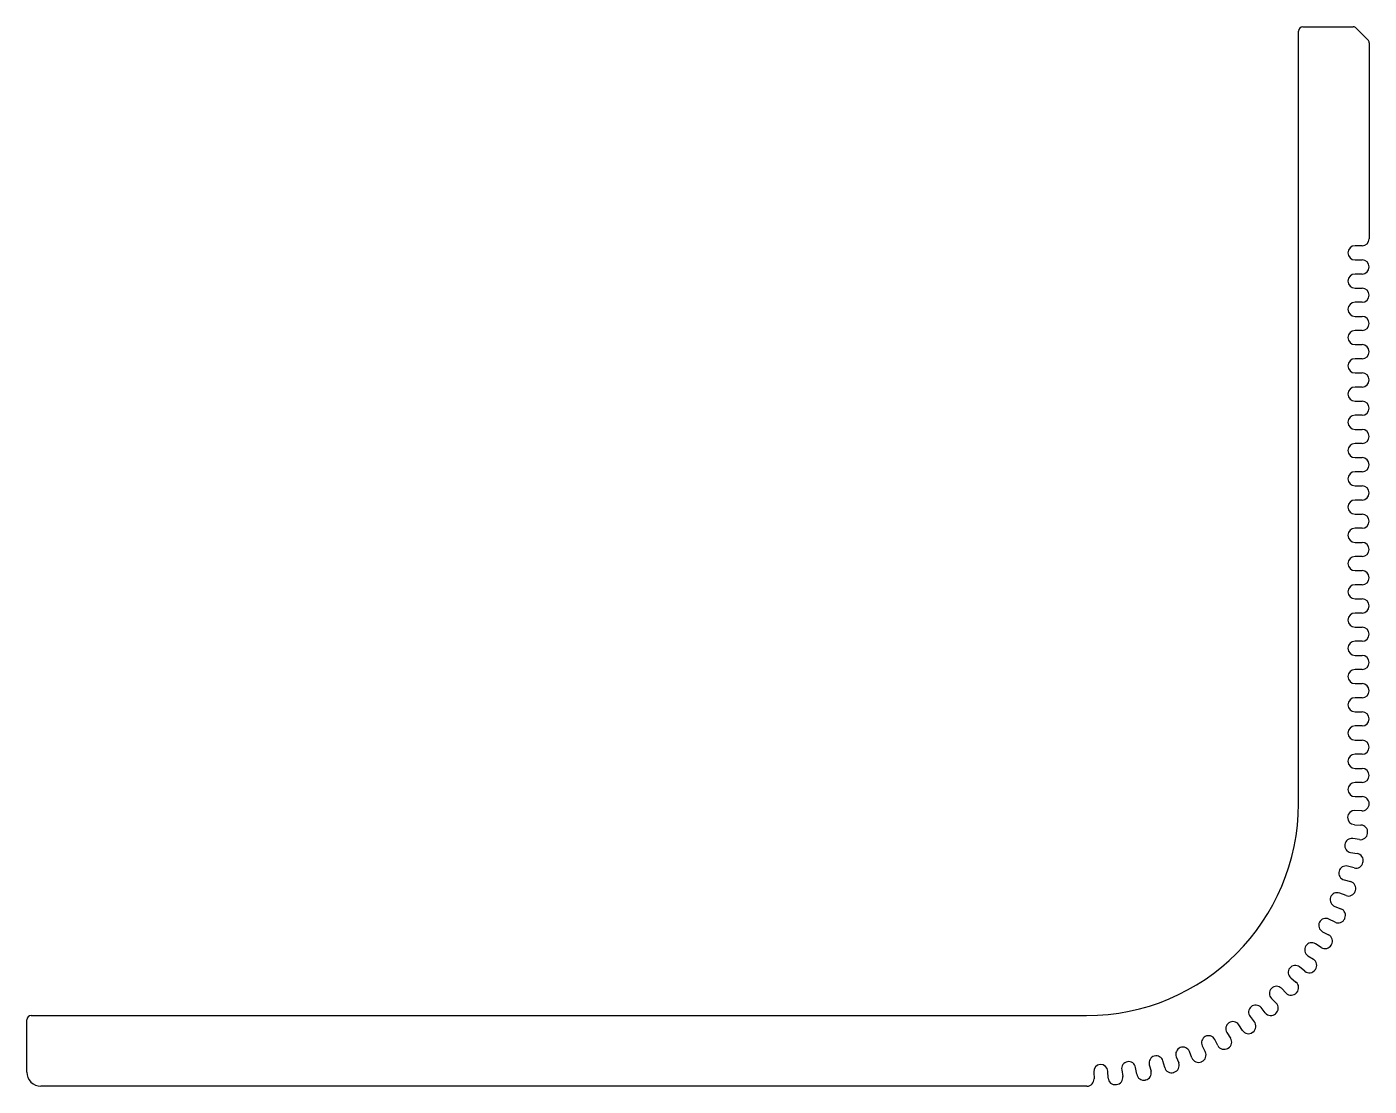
# Model space of a CAD drawing. Extents: x 3.1 to 98.1, y 3 to 78.
import ezdxf

# ---------------------------------------------------------------- set-up
doc = ezdxf.new("R2010")
doc.units = 0
doc.layers.get('0').update_dxf_attribs({"linetype": 'CONTINUOUS'})

msp = doc.modelspace()

# ---------------------------------------------------------------- linework, layer by layer
for p, q in [((93.424, 78.017), (96.999, 78.017)), ((97.212, 77.93), (98.036, 77.105)), ((93.124, 23.017), (93.124, 77.717)), ((98.124, 76.893), (98.124, 63.017)), ((97.624, 62.517), (97.124, 62.517)), ((97.124, 61.517), (97.624, 61.517)), ((97.624, 60.517), (97.124, 60.517)), ((97.124, 59.517), (97.624, 59.517)), ((97.624, 58.517), (97.124, 58.517)), ((97.124, 57.517), (97.624, 57.517)), ((97.624, 56.517), (97.124, 56.517)), ((97.124, 55.517), (97.624, 55.517)), ((97.624, 54.517), (97.124, 54.517)), ((97.124, 53.517), (97.624, 53.517)), ((97.624, 52.517), (97.124, 52.517)), ((97.124, 51.517), (97.624, 51.517)), ((97.624, 50.517), (97.124, 50.517)), ((97.124, 49.517), (97.624, 49.517)), ((97.624, 48.517), (97.124, 48.517)), ((97.124, 47.517), (97.624, 47.517)), ((97.624, 46.517), (97.124, 46.517)), ((97.124, 45.517), (97.624, 45.517)), ((97.624, 44.517), (97.124, 44.517)), ((97.124, 43.517), (97.624, 43.517)), ((97.624, 42.517), (97.124, 42.517)), ((97.124, 41.517), (97.624, 41.517)), ((97.624, 40.517), (97.124, 40.517)), ((97.124, 39.517), (97.624, 39.517)), ((97.624, 38.517), (97.124, 38.517)), ((97.124, 37.517), (97.624, 37.517)), ((97.624, 36.517), (97.124, 36.517)), ((97.124, 35.517), (97.624, 35.517)), ((97.624, 34.517), (97.124, 34.517)), ((97.124, 33.517), (97.624, 33.517)), ((97.624, 32.517), (97.124, 32.517)), ((97.124, 31.517), (97.624, 31.517)), ((97.624, 30.517), (97.124, 30.517)), ((97.124, 29.517), (97.624, 29.517)), ((97.624, 28.517), (97.124, 28.517)), ((97.124, 27.517), (97.624, 27.517)), ((97.624, 26.517), (97.124, 26.517)), ((97.124, 25.517), (97.624, 25.517)), ((97.624, 24.517), (97.124, 24.517)), ((97.124, 23.517), (97.624, 23.517)), ((97.601, 22.505), (97.118, 22.53)), ((97.075, 21.531), (97.542, 21.507)), ((97.438, 20.473), (96.962, 20.548)), ((96.813, 19.559), (97.282, 19.485)), ((97.066, 18.468), (96.602, 18.592)), ((96.349, 17.624), (96.807, 17.502)), ((96.489, 16.512), (96.037, 16.685)), ((95.686, 15.749), (96.128, 15.579)), ((95.709, 14.627), (95.276, 14.848)), ((94.83, 13.953), (95.252, 13.738)), ((94.736, 12.835), (94.329, 13.099)), ((93.58, 11.155), (93.204, 11.459)), ((93.791, 12.256), (94.188, 11.998)), ((92.58, 10.678), (92.946, 10.381)), ((92.253, 9.606), (91.913, 9.946)), ((90.774, 8.203), (90.471, 8.576)), ((91.211, 9.234), (91.544, 8.901)), ((3.124, 4.017), (3.124, 7.717)), ((3.424, 8.017), (78.124, 8.017)), ((89.701, 7.939), (89.995, 7.576)), ((88.06, 6.813), (88.317, 6.418)), ((89.157, 6.96), (88.893, 7.366)), ((86.311, 5.864), (86.526, 5.443)), ((87.417, 5.896), (87.199, 6.325)), ((83.655, 4.338), (83.53, 4.802)), ((84.474, 5.1), (84.643, 4.66)), ((85.578, 5.015), (85.405, 5.467)), ((78.627, 4.018), (78.651, 3.546)), ((79.65, 3.594), (79.625, 4.078)), ((80.61, 4.174), (80.684, 3.708)), ((81.672, 3.86), (81.596, 4.338)), ((82.566, 4.537), (82.689, 4.079)), ((78.152, 3.017), (4.124, 3.017))]:
    msp.add_line(p, q)
for centre, radius, start, end in [((93.424, 77.717), 0.3, 90, 180), ((96.999, 77.717), 0.3, 45, 90), ((97.824, 76.893), 0.3, 0, 45), ((97.624, 63.017), 0.5, 270, 360), ((97.124, 62.017), 0.5, 90, 270), ((97.624, 61.017), 0.5, 270, 90), ((97.124, 60.017), 0.5, 90, 270), ((97.624, 59.017), 0.5, 270, 90), ((97.124, 58.017), 0.5, 90, 270), ((97.624, 57.017), 0.5, 270, 90), ((97.124, 56.017), 0.5, 90, 270), ((97.624, 55.017), 0.5, 270, 90), ((97.124, 54.017), 0.5, 90, 270), ((97.624, 53.017), 0.5, 270, 90), ((97.124, 52.017), 0.5, 90, 270), ((97.624, 51.017), 0.5, 270, 90), ((97.124, 50.017), 0.5, 90, 270), ((97.624, 49.017), 0.5, 270, 90), ((97.124, 48.017), 0.5, 90, 270), ((97.624, 47.017), 0.5, 270, 90), ((97.124, 46.017), 0.5, 90, 270), ((97.624, 45.017), 0.5, 270, 90), ((97.124, 44.017), 0.5, 90, 270), ((97.624, 43.017), 0.5, 270, 90), ((97.124, 42.017), 0.5, 90, 270), ((97.624, 41.017), 0.5, 270, 90), ((97.124, 40.017), 0.5, 90, 270), ((97.624, 39.017), 0.5, 270, 90), ((97.124, 38.017), 0.5, 90, 270), ((97.624, 37.017), 0.5, 270, 90), ((97.124, 36.017), 0.5, 90, 270), ((97.624, 35.017), 0.5, 270, 90), ((97.124, 34.017), 0.5, 90, 270), ((97.624, 33.017), 0.5, 270, 90), ((97.124, 32.017), 0.5, 90, 270), ((97.624, 31.017), 0.5, 270, 90), ((97.124, 30.017), 0.5, 90, 270), ((97.624, 29.017), 0.5, 270, 90), ((97.124, 28.017), 0.5, 90, 270), ((97.624, 27.017), 0.5, 270, 90), ((97.124, 26.017), 0.5, 90, 270), ((97.624, 25.017), 0.5, 270, 90), ((97.124, 24.017), 0.5, 90, 270), ((78.124, 23.017), 15, 270, 0), ((97.624, 23.005), 0.5, 267.40902, 0.26255), ((97.624, 23.017), 0.5, 359.81363, 90), ((78.103, 23.017), 20.021, 359.9704, 359.99535), ((97.098, 22.031), 0.5, 87.6986, 267.40357), ((97.516, 20.967), 0.5, 261.02841, 353.9629), ((97.52, 21.008), 0.5, 353.65036, 87.44534), ((78.123, 23.019), 20.001, 353.95845, 354.06857), ((96.891, 20.053), 0.5, 81.81129, 261.02432), ((97.204, 18.991), 0.5, 347.47476, 81.02328), ((96.478, 18.107), 0.5, 75.68149, 255.025), ((97.195, 18.951), 0.5, 255.02902, 348.50173), ((78.125, 23.017), 19.998, 347.97639, 348.06861), ((96.678, 17.019), 0.5, 341.5384, 75.02486), ((95.865, 16.216), 0.5, 69.8206, 249.02375), ((96.665, 16.98), 0.5, 249.34527, 342.10029), ((78.123, 23.018), 20.001, 341.96633, 342.07022), ((95.949, 15.112), 0.5, 335.83604, 69.02338), ((95.056, 14.399), 0.5, 63.90129, 243.02445), ((95.933, 15.075), 0.5, 243.39923, 336.28708), ((78.124, 23.017), 19.999, 335.97102, 336.07767), ((95.025, 13.292), 0.5, 329.91946, 63.02414), ((94.063, 12.676), 0.5, 57.81375, 237.02357), ((95.005, 13.257), 0.5, 237.40168, 329.96292), ((78.124, 23.021), 20.002, 329.95441, 330.07121), ((92.894, 11.066), 0.5, 51.78556, 231.02328), ((93.916, 11.579), 0.5, 324.08378, 57.02362), ((93.892, 11.545), 0.5, 231.38813, 323.96293), ((78.128, 23.019), 19.998, 323.95187, 324.07276), ((91.564, 9.588), 0.5, 45.75025, 225.02349), ((92.607, 9.96), 0.5, 225.02569, 318.23583), ((92.634, 9.991), 0.5, 318.08383, 51.38122), ((78.124, 23.018), 20, 317.96973, 318.08386), ((90.087, 8.257), 0.5, 39.72695, 219.42953), ((91.193, 8.545), 0.5, 311.91155, 45.37901), ((3.424, 7.717), 0.3, 90, 180), ((91.162, 8.518), 0.5, 219.02721, 312.18189), ((78.123, 23.018), 20.001, 311.9684, 312.07956), ((88.478, 7.087), 0.5, 33.87322, 213.20882), ((89.575, 7.234), 0.5, 213.23611, 306.07052), ((78.125, 23.016), 19.998, 305.96556, 306.07516), ((89.609, 7.258), 0.5, 305.73704, 39.44188), ((84.94, 5.282), 0.5, 21.69999, 201.358), ((86.756, 6.092), 0.5, 27.78033, 207.13136), ((87.863, 6.124), 0.5, 207.02759, 299.96295), ((78.126, 23.021), 20.002, 299.95174, 300.07259), ((87.898, 6.144), 0.5, 300.08373, 33.21), ((81.104, 4.253), 0.5, 9.79564, 189.02448), ((83.049, 4.667), 0.5, 15.69831, 195.02327), ((86.044, 5.198), 0.5, 201.45663, 294.27509), ((78.124, 23.016), 19.999, 293.97066, 294.0742), ((86.081, 5.215), 0.5, 293.69987, 27.13147), ((4.124, 4.017), 1, 180, 270.00001), ((79.126, 4.044), 0.5, 3.88091, 183.02408), ((82.166, 3.941), 0.5, 189.34688, 282.26218), ((82.206, 3.95), 0.5, 281.82728, 15.02323), ((84.138, 4.468), 0.5, 195.02745, 287.96288), ((78.124, 23.018), 20.001, 287.96155, 288.07693), ((84.177, 4.481), 0.5, 287.86351, 21.0231), ((78.152, 3.517), 0.5, 270, 3.28861), ((80.149, 3.623), 0.5, 183.31754, 276.42054), ((78.124, 23.018), 20.001, 275.97435, 276.08382), ((80.19, 3.627), 0.5, 276.08382, 9.33974), ((78.123, 23.019), 20.002, 281.97039, 282.07741)]:
    msp.add_arc(centre, radius, start, end)

doc.saveas('drawing.dxf')
